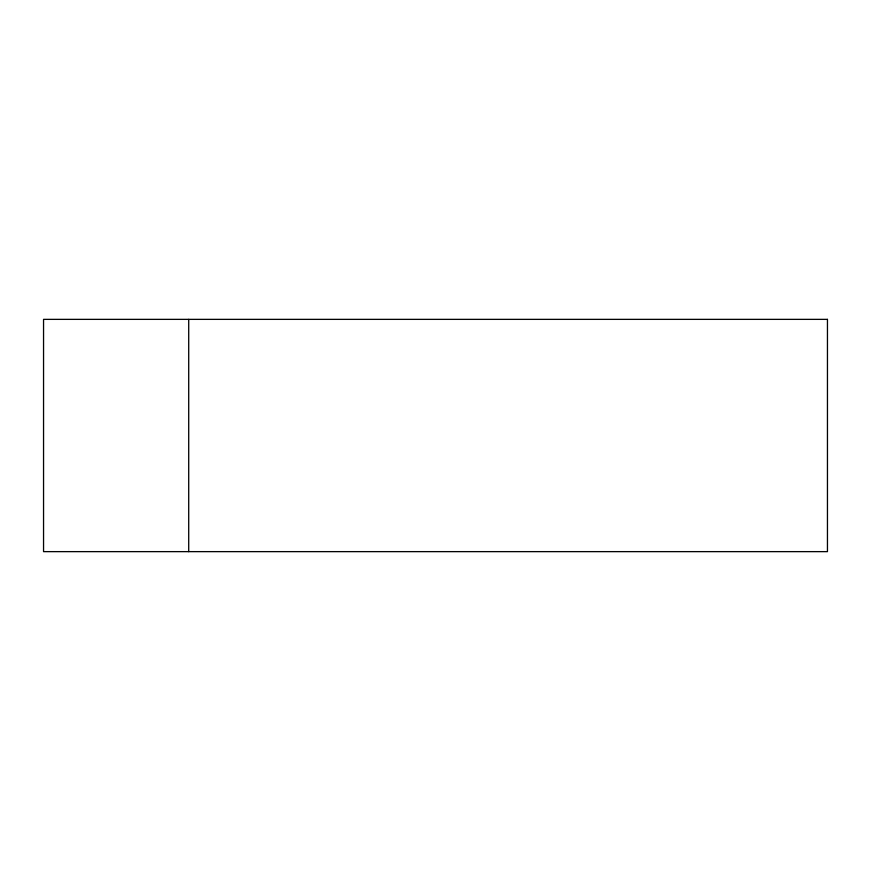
<?xml version="1.0" encoding="UTF-8"?>
<svg xmlns="http://www.w3.org/2000/svg" width="871" height="871" viewBox="0 0 871 871"><rect width="100%" height="100%" fill="white"/><g stroke="black" fill="none" stroke-linecap="round" stroke-linejoin="round"><path stroke-width="1.31" d="M188.713 319.363L188.713 551.637M827.45 319.363L43.55 319.363L43.55 551.637L827.45 551.637L827.45 319.363"/></g></svg>
